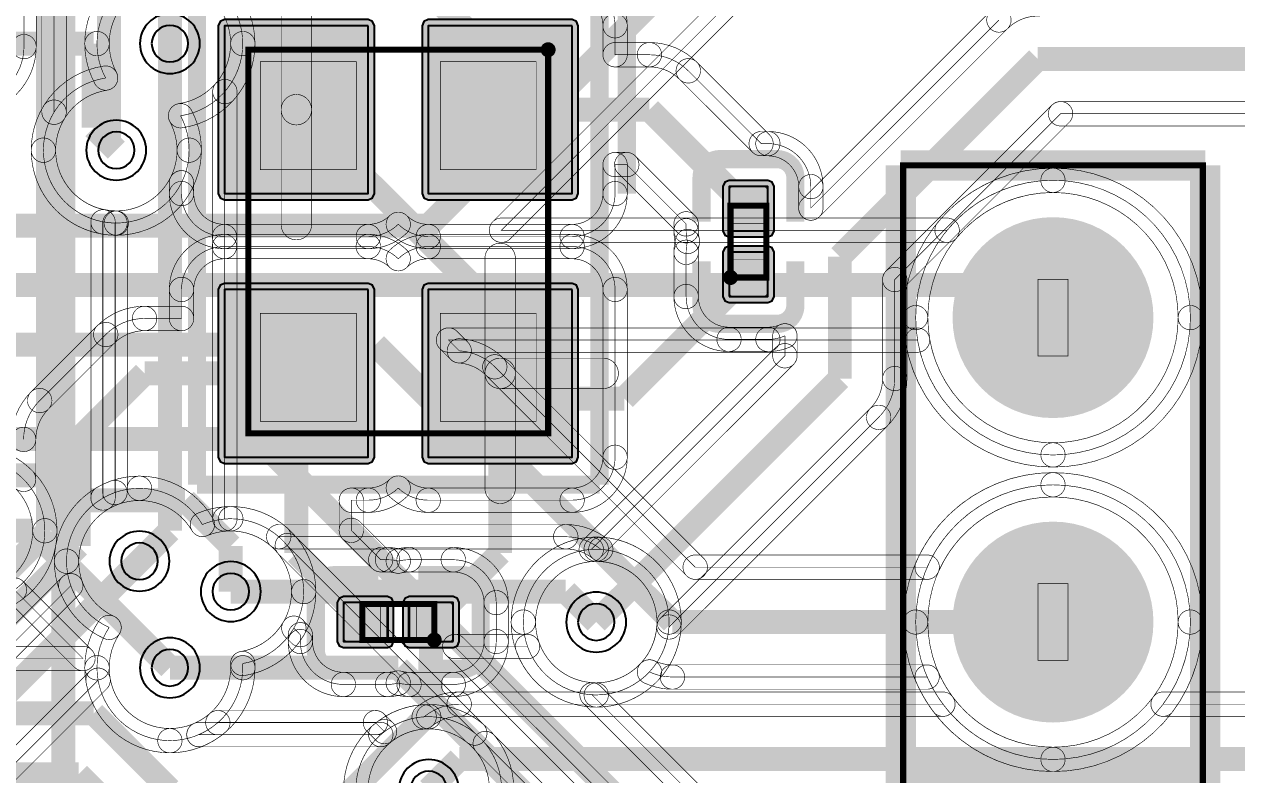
# Model space of a CAD drawing. Header units: millimetres. Extents: x -2.5 to 44.5, y -38.5 to 2.5.
# Drawn here: x 25.58 to 35.7, y -23.37 to -17.11 of the extents above; entities that cross this region are included whole.
import ezdxf

# ---------------------------------------------------------------- set-up
doc = ezdxf.new("R2010")
doc.units = ezdxf.units.MM
for name, color, linetype, true_color in [('Bottom Layer', 7, 'Continuous', 0x0000ff), ('Bottom Paste Mask Layer', 7, 'Continuous', 0x800000), ('Bottom Silkscreen Layer', 7, 'Continuous', 0x808000), ('Bottom Solder Mask Layer', 7, 'Continuous', 0xff00ff), ('Component Marking Layer', 7, 'Continuous', 0x66ffcc), ('Component Shape Layer', 7, 'Continuous', 0x00cccc), ('Document Layer', 7, 'Continuous', 0xffffff), ('Hole Layer', 7, 'Continuous', 0x816200), ('Inner1', 7, 'Continuous', 0xbc8e00), ('Inner2', 7, 'Continuous', 0x70dbfa), ('Multi-Layer', 7, 'Continuous', 0xc0c0c0), ('Pin Soldering Layer', 7, 'Continuous', 0xcc9999), ('Top Layer', 7, 'Continuous', 0xff0000), ('Top Paste Mask Layer', 7, 'Continuous', 0x808080), ('Top Silkscreen Layer', 7, 'Continuous', 0xffff00), ('Top Solder Mask Layer', 7, 'Continuous', 0x800080)]:
    doc.layers.add(name, color=color, linetype=linetype, true_color=true_color)

msp = doc.modelspace()

# ---------------------------------------------------------------- hatches: boundary and pattern name
at = {"layer": 'Bottom Layer'}
for points in [[(28.452, -17.123), (27.252, -17.123), (27.252, -18.523), (28.452, -18.523)], [(30.152, -17.123), (28.952, -17.123), (28.952, -18.523), (30.152, -18.523)], [(31.461, -18.833), (31.785, -18.833), (31.785, -18.465), (31.461, -18.465)], [(33.376, -19.558, 1), (34.95, -19.558, 1)], [(31.461, -19.382), (31.785, -19.382), (31.785, -19.013), (31.461, -19.013)], [(28.452, -19.323), (27.252, -19.323), (27.252, -20.723), (28.452, -20.723)], [(30.152, -19.323), (28.952, -19.323), (28.952, -20.723), (30.152, -20.723)], [(33.376, -22.098, 1), (34.95, -22.098, 1)], [(28.612, -22.26), (28.612, -21.936), (28.244, -21.936), (28.244, -22.26)], [(29.161, -22.26), (29.161, -21.936), (28.792, -21.936), (28.792, -22.26)]]:
    msp.add_hatch(color=256, dxfattribs=at).paths.add_polyline_path(points)
at = {"layer": 'Bottom Paste Mask Layer'}
for points in [[(28.452, -17.123), (27.252, -17.123), (27.252, -18.523), (28.452, -18.523)], [(30.152, -17.123), (28.952, -17.123), (28.952, -18.523), (30.152, -18.523)], [(31.485, -18.842), (31.761, -18.842), (31.785, -18.818), (31.785, -18.489), (31.761, -18.465), (31.485, -18.465), (31.461, -18.489), (31.461, -18.818)], [(31.485, -19.004), (31.761, -19.004), (31.785, -19.028), (31.785, -19.357), (31.761, -19.381), (31.485, -19.381), (31.461, -19.357), (31.461, -19.028)], [(28.452, -19.323), (27.252, -19.323), (27.252, -20.723), (28.452, -20.723)], [(30.152, -19.323), (28.952, -19.323), (28.952, -20.723), (30.152, -20.723)], [(28.621, -22.236), (28.621, -21.96), (28.597, -21.936), (28.268, -21.936), (28.244, -21.96), (28.244, -22.236), (28.268, -22.26), (28.597, -22.26)], [(28.783, -22.236), (28.783, -21.96), (28.807, -21.936), (29.136, -21.936), (29.161, -21.96), (29.161, -22.236), (29.136, -22.26), (28.807, -22.26)]]:
    msp.add_hatch(color=256, dxfattribs=at).paths.add_polyline_path(points)
at = {"layer": 'Bottom Solder Mask Layer'}
for points in [[(28.452, -17.072), (27.252, -17.072), (27.216, -17.087), (27.201, -17.123), (27.201, -18.523), (27.216, -18.559), (27.252, -18.574), (28.452, -18.574), (28.488, -18.559), (28.503, -18.523), (28.503, -17.123), (28.488, -17.087)], [(30.152, -17.072), (28.952, -17.072), (28.916, -17.087), (28.901, -17.123), (28.901, -18.523), (28.916, -18.559), (28.952, -18.574), (30.152, -18.574), (30.188, -18.559), (30.203, -18.523), (30.203, -17.123), (30.188, -17.087)], [(31.461, -18.884), (31.785, -18.884), (31.821, -18.869), (31.836, -18.833), (31.836, -18.465), (31.821, -18.429), (31.785, -18.414), (31.461, -18.414), (31.425, -18.429), (31.41, -18.465), (31.41, -18.833), (31.425, -18.869)], [(31.461, -19.432), (31.785, -19.432), (31.821, -19.417), (31.836, -19.382), (31.836, -19.013), (31.821, -18.977), (31.785, -18.962), (31.461, -18.962), (31.425, -18.977), (31.41, -19.013), (31.41, -19.382), (31.425, -19.417)], [(28.452, -19.272), (27.252, -19.272), (27.216, -19.287), (27.201, -19.323), (27.201, -20.723), (27.216, -20.759), (27.252, -20.774), (28.452, -20.774), (28.488, -20.759), (28.503, -20.723), (28.503, -19.323), (28.488, -19.287)], [(30.152, -19.272), (28.952, -19.272), (28.916, -19.287), (28.901, -19.323), (28.901, -20.723), (28.916, -20.759), (28.952, -20.774), (30.152, -20.774), (30.188, -20.759), (30.203, -20.723), (30.203, -19.323), (30.188, -19.287)], [(28.663, -22.26), (28.663, -21.936), (28.648, -21.9), (28.612, -21.885), (28.244, -21.885), (28.208, -21.9), (28.193, -21.936), (28.193, -22.26), (28.208, -22.296), (28.244, -22.311), (28.612, -22.311), (28.648, -22.296)], [(29.211, -22.26), (29.211, -21.936), (29.197, -21.9), (29.161, -21.885), (28.792, -21.885), (28.756, -21.9), (28.741, -21.936), (28.741, -22.26), (28.756, -22.296), (28.792, -22.311), (29.161, -22.311), (29.197, -22.296)]]:
    msp.add_hatch(color=256, dxfattribs=at).paths.add_polyline_path(points)
at = {"layer": 'Component Marking Layer'}
for points in [[(29.892, -17.323, 1), (30.012, -17.323, 1)], [(31.413, -19.223, 1), (31.533, -19.223, 1)], [(28.942, -22.248, 1), (29.062, -22.248, 1)]]:
    msp.add_hatch(color=256, dxfattribs=at).paths.add_polyline_path(points)
at = {"layer": 'Hole Layer'}
for points in [[(33.653, -19.558, 1), (34.673, -19.558, 1)], [(33.653, -22.098, 1), (34.673, -22.098, 1)]]:
    msp.add_hatch(color=256, dxfattribs=at).paths.add_polyline_path(points)
at = {"layer": 'Multi-Layer'}
for points in [[(33.376, -19.558, 1), (34.95, -19.558, 1)], [(33.376, -19.558, 1), (34.95, -19.558, 1)], [(33.376, -19.558, 1), (34.95, -19.558, 1)], [(33.376, -22.098, 1), (34.95, -22.098, 1)], [(33.376, -22.098, 1), (34.95, -22.098, 1)], [(33.376, -22.098, 1), (34.95, -22.098, 1)]]:
    msp.add_hatch(color=256, dxfattribs=at).paths.add_polyline_path(points)
at = {"layer": 'Pin Soldering Layer'}
for points in [[(27.552, -17.423), (27.552, -18.323), (28.352, -18.323), (28.352, -17.423)], [(29.052, -17.423), (29.052, -18.323), (29.852, -18.323), (29.852, -17.423)], [(31.473, -18.623), (31.773, -18.623), (31.773, -18.773), (31.473, -18.773)], [(31.473, -19.223), (31.773, -19.223), (31.773, -19.073), (31.473, -19.073)], [(34.038, -19.878), (34.038, -19.238), (34.288, -19.238), (34.288, -19.878)], [(27.552, -19.523), (27.552, -20.423), (28.352, -20.423), (28.352, -19.523)], [(29.052, -19.523), (29.052, -20.423), (29.852, -20.423), (29.852, -19.523)], [(34.038, -22.418), (34.038, -21.778), (34.288, -21.778), (34.288, -22.418)], [(28.402, -22.248), (28.402, -21.948), (28.552, -21.948), (28.552, -22.248)], [(29.002, -22.248), (29.002, -21.948), (28.852, -21.948), (28.852, -22.248)]]:
    msp.add_hatch(color=256, dxfattribs=at).paths.add_polyline_path(points)
at = {"layer": 'Top Layer'}
for points in [[(33.376, -19.558, 1), (34.95, -19.558, 1)], [(33.376, -22.098, 1), (34.95, -22.098, 1)]]:
    msp.add_hatch(color=256, dxfattribs=at).paths.add_polyline_path(points)
at = {"layer": 'Top Paste Mask Layer'}
for points in [[(33.376, -19.558, 1), (34.95, -19.558, 1)], [(33.376, -22.098, 1), (34.95, -22.098, 1)]]:
    msp.add_hatch(color=256, dxfattribs=at).paths.add_polyline_path(points)
at = {"layer": 'Top Solder Mask Layer'}
for points in [[(33.325, -19.558, 1), (35.001, -19.558, 1)], [(33.325, -22.098, 1), (35.001, -22.098, 1)]]:
    msp.add_hatch(color=256, dxfattribs=at).paths.add_polyline_path(points)

# ---------------------------------------------------------------- linework, layer by layer
at = {"layer": 'Bottom Layer', "const_width": 0.00508}
for points in [[(25.446, -17.621, 0.198912), (25.58, -17.297), (25.58, -15.963), (25.58, -15.963, 0.198912), (25.446, -15.639)], [(33.712, -17.075), (32.143, -18.644), (32.143, -18.465, 0.414214), (31.785, -18.106), (31.729, -18.106), (31.121, -17.499), (31.121, -17.499, 0.198912), (30.797, -17.365), (30.51, -17.365), (30.51, -17.123, 0.414214), (30.152, -16.765)], [(26.339, -16.872, 0.181366), (26.189, -17.272, 0.123679), (26.261, -17.559, 0.371847), (25.742, -18.161, 0.414214), (26.35, -18.769, 0.283994), (26.894, -18.433), (26.894, -18.523, 0.414214), (27.252, -18.881), (28.452, -18.881), (28.452, -18.881, 0.195621), (28.702, -18.779, 0.195621), (28.952, -18.881), (30.152, -18.881, 0.414214), (30.51, -18.523), (30.51, -18.281), (30.608, -18.281), (31.103, -18.776), (31.103, -18.833, 0.063668), (31.114, -18.923, 0.063668), (31.103, -19.013), (31.103, -19.382, 0.414214), (31.461, -19.74), (31.785, -19.74, 0.102171), (31.927, -19.71), (31.927, -19.876), (30.312, -21.491, 0.39451), (29.745, -22.098, 0.414214), (30.353, -22.706, 0.39451), (30.96, -22.139), (32.709, -20.39), (32.709, -20.39, 0.198912), (32.843, -20.066), (32.843, -20.066), (32.843, -19.24), (34.226, -17.857), (36.176, -17.857, 0.181366)], [(25.089, -23.692), (26.198, -22.583, 0.364692), (26.797, -23.087, 0.414214), (27.405, -22.479, 0.014396), (27.404, -22.444, 0.223953), (27.831, -22.149), (27.885, -22.204), (27.885, -22.26, 0.414214), (28.244, -22.618), (28.612, -22.618, 0.063668), (28.702, -22.607, 0.063668), (28.792, -22.618), (29.161, -22.618, 0.414214), (29.519, -22.26), (29.519, -21.936, 0.414214), (29.161, -21.578), (28.792, -21.578, 0.063668), (28.702, -21.589, 0.063668), (28.612, -21.578), (28.556, -21.578), (28.31, -21.333), (28.31, -21.081), (28.452, -21.081), (28.452, -21.081, 0.195621), (28.702, -20.98, 0.195621), (28.952, -21.081), (30.152, -21.081, 0.414214), (30.51, -20.723), (30.51, -19.323, 0.414214), (30.152, -18.965), (28.952, -18.965, 0.195621), (28.702, -19.067, 0.195621), (28.452, -18.965), (27.252, -18.965), (27.252, -18.965, 0.414214), (26.894, -19.323), (26.894, -19.565), (26.586, -19.565), (26.586, -19.565, 0.198912), (26.262, -19.699), (25.711, -20.25), (25.711, -20.25, 0.198912), (25.577, -20.574)], [(37.084, -23.849, 0.414214), (37.692, -23.241, 0.414214), (37.084, -22.633, 0.181366), (36.684, -22.783), (35.081, -22.783, 0.161589), (35.309, -22.098, 0.414214), (34.163, -20.953, 0.414214), (33.018, -22.098, 0.161589), (33.245, -22.783), (29.21, -22.783), (29.21, -22.783, 0.174577), (28.918, -22.888, 0.395968), (28.348, -23.495, 0.16291)]]:
    msp.add_lwpolyline(points, format="xyb", dxfattribs=at)
at = {"layer": 'Bottom Layer', "const_width": 0.2}
for points in [[(27.992, -15.875), (29.552, -17.435)], [(26.797, -16.204), (26.797, -17.272)], [(29.552, -17.435), (29.552, -17.823)], [(34.036, -17.399), (32.385, -19.05)], [(36.576, -17.399), (34.036, -17.399)], [(27.852, -17.823), (29.552, -19.523)], [(29.552, -17.823), (30.797, -17.823)], [(30.797, -17.823), (31.623, -18.649)], [(32.385, -19.05), (32.385, -20.066)], [(31.623, -19.197), (30.587, -20.233)], [(29.552, -19.523), (29.552, -20.023)], [(26.586, -20.023), (26.035, -20.574)], [(27.852, -20.023), (26.586, -20.023)], [(27.852, -21.522), (27.852, -20.023)], [(29.552, -20.233), (29.552, -20.023)], [(32.385, -20.066), (30.353, -22.098)], [(30.587, -20.233), (29.552, -20.233)], [(29.552, -21.522), (29.552, -20.233)], [(26.035, -21.463), (26.035, -20.574)], [(26.035, -21.463), (24.511, -22.987)], [(28.428, -22.098), (27.852, -21.522)], [(28.976, -22.098), (29.552, -21.522)], [(26.543, -21.59), (24.765, -23.368)], [(28.976, -22.098), (28.976, -22.84)], [(28.976, -22.84), (27.94, -23.876)], [(29.21, -23.241), (28.956, -23.495)], [(37.084, -23.241), (29.21, -23.241)]]:
    msp.add_lwpolyline(points, dxfattribs=at)
at = {"layer": 'Bottom Layer', "const_width": 0.00508}
for points in [[(25.682, -17.297, -1), (25.479, -17.297), (25.479, -15.963, -1), (25.682, -15.963)], [(30.152, -16.663, -0.414214), (30.612, -17.123, -1), (30.409, -17.123, 0.414214), (30.152, -16.866, -1)], [(26.087, -17.272, -0.181366), (26.262, -16.805, -1), (26.415, -16.939, 0.181366), (26.291, -17.272, -1)], [(27.725, -16.864, -1), (27.979, -16.864), (27.979, -17.823, -1), (27.725, -17.823)], [(33.64, -17.003, -0.198912), (34.036, -16.839, -1), (34.036, -17.042, 0.198912), (33.784, -17.147, -1)], [(32.215, -18.716, -1), (32.071, -18.572), (33.64, -17.003, -1), (33.784, -17.147)], [(33.784, -17.147, -1), (33.64, -17.003), (33.64, -17.003, -1), (33.784, -17.147)], [(30.612, -17.365, -1), (30.409, -17.365), (30.409, -17.123, -1), (30.612, -17.123)], [(25.682, -17.297, -0.198912), (25.518, -17.693, -1), (25.374, -17.549, 0.198912), (25.479, -17.297, -1)], [(26.172, -17.607, -0.123679), (26.087, -17.272, -1), (26.291, -17.272, 0.123679), (26.351, -17.511, -1)], [(30.51, -17.466, -1), (30.51, -17.263), (30.797, -17.263, -1), (30.797, -17.466)], [(30.797, -17.263, -0.198912), (31.193, -17.427, -1), (31.049, -17.571, 0.198912), (30.797, -17.466, -1)], [(31.049, -17.571, -1), (31.193, -17.427), (31.8, -18.035, -1), (31.657, -18.178)], [(31.049, -17.571, -1), (31.193, -17.427), (31.193, -17.427, -1), (31.049, -17.571)], [(25.64, -18.161, -0.371847), (26.246, -17.459, -1), (26.276, -17.66, 0.371847), (25.844, -18.161, -1)], [(27.979, -18.782, -1), (27.725, -18.782), (27.725, -17.823, -1), (27.979, -17.823)], [(32.915, -19.312, -1), (32.771, -19.168), (34.154, -17.785, -1), (34.298, -17.929)], [(34.226, -17.959, -1), (34.226, -17.756), (36.176, -17.756, -1), (36.176, -17.959)], [(26.35, -18.871, -0.414214), (25.64, -18.161, -1), (25.844, -18.161, 0.414214), (26.35, -18.668, -1)], [(31.729, -18.208, -1), (31.729, -18.005), (31.785, -18.005, -1), (31.785, -18.208)], [(31.785, -18.005, -0.414214), (32.245, -18.465, -1), (32.042, -18.465, 0.414214), (31.785, -18.208, -1)], [(30.612, -18.523, -1), (30.409, -18.523), (30.409, -18.281, -1), (30.612, -18.281)], [(30.51, -18.383, -1), (30.51, -18.18), (30.608, -18.18, -1), (30.608, -18.383)], [(30.536, -18.353, -1), (30.679, -18.209), (31.175, -18.705, -1), (31.031, -18.848)], [(26.985, -18.479, -0.283994), (26.35, -18.871, -1), (26.35, -18.668, 0.283994), (26.803, -18.388, -1)], [(26.792, -18.433, -1), (26.996, -18.433), (26.996, -18.523, -1), (26.792, -18.523)], [(32.245, -18.644, -1), (32.042, -18.644), (32.042, -18.465, -1), (32.245, -18.465)], [(32.916, -19.558, -0.414214), (34.163, -18.311, -1), (34.163, -18.514, 0.414214), (33.119, -19.558, -1)], [(34.163, -18.311, -0.414214), (35.41, -19.558, -1), (35.207, -19.558, 0.414214), (34.163, -18.514, -1)], [(27.252, -18.983, -0.414214), (26.792, -18.523, -1), (26.996, -18.523, 0.414214), (27.252, -18.78, -1)], [(30.612, -18.523, -0.414214), (30.152, -18.983, -1), (30.152, -18.78, 0.414214), (30.409, -18.523, -1)], [(34.163, -20.704, 0.414214), (35.309, -19.558, 0.414214), (34.163, -18.412, 0.414214), (33.018, -19.558, 0.414214)], [(28.773, -18.852, -0.195621), (28.452, -18.983, -1), (28.452, -18.78, 0.195621), (28.631, -18.707, -1)], [(28.952, -18.983, -0.195621), (28.631, -18.852, -1), (28.773, -18.707, 0.195621), (28.952, -18.78, -1)], [(31.001, -18.776, -1), (31.205, -18.776), (31.205, -18.833, -1), (31.001, -18.833)], [(27.252, -18.983, -1), (27.252, -18.78), (28.452, -18.78, -1), (28.452, -18.983)], [(28.452, -18.983, -1), (28.452, -18.78), (28.452, -18.78, -1), (28.452, -18.983)], [(28.952, -18.983, -1), (28.952, -18.78), (30.152, -18.78, -1), (30.152, -18.983)], [(31.016, -18.949, -0.063668), (31.001, -18.833, -1), (31.205, -18.833, 0.063668), (31.213, -18.897, -1)], [(26.792, -19.323, -0.414214), (27.252, -18.863, -1), (27.252, -19.067, 0.414214), (26.996, -19.323, -1)], [(27.252, -19.067, -1), (27.252, -18.863), (28.452, -18.863, -1), (28.452, -19.067)], [(27.252, -19.067, -1), (27.252, -18.863), (27.252, -18.863, -1), (27.252, -19.067)], [(28.452, -18.863, -0.195621), (28.773, -18.994, -1), (28.631, -19.139, 0.195621), (28.452, -19.067, -1)], [(28.631, -18.994, -0.195621), (28.952, -18.863, -1), (28.952, -19.067, 0.195621), (28.773, -19.139, -1)], [(28.952, -19.067, -1), (28.952, -18.863), (30.152, -18.863, -1), (30.152, -19.067)], [(30.152, -18.863, -0.414214), (30.612, -19.323, -1), (30.409, -19.323, 0.414214), (30.152, -19.067, -1)], [(31.001, -19.013, -0.063668), (31.016, -18.897, -1), (31.213, -18.949, 0.063668), (31.205, -19.013, -1)], [(31.001, -19.013, -1), (31.205, -19.013), (31.205, -19.382, -1), (31.001, -19.382)], [(29.679, -20.023, -1), (29.425, -20.023), (29.425, -19.064, -1), (29.679, -19.064)], [(32.945, -20.066, -1), (32.742, -20.066), (32.742, -19.24, -1), (32.945, -19.24)], [(26.792, -19.323, -1), (26.996, -19.323), (26.996, -19.565, -1), (26.792, -19.565)], [(30.612, -20.723, -1), (30.409, -20.723), (30.409, -19.323, -1), (30.612, -19.323)], [(31.461, -19.841, -0.414214), (31.001, -19.382, -1), (31.205, -19.382, 0.414214), (31.461, -19.638, -1)], [(26.19, -19.627, -0.198912), (26.586, -19.463, -1), (26.586, -19.667, 0.198912), (26.334, -19.771, -1)], [(26.586, -19.667, -1), (26.586, -19.463), (26.894, -19.463, -1), (26.894, -19.667)], [(26.586, -19.667, -1), (26.586, -19.463), (26.586, -19.463, -1), (26.586, -19.667)], [(34.163, -20.805, -0.414214), (32.916, -19.558, -1), (33.119, -19.558, 0.414214), (34.163, -20.602, -1)], [(35.41, -19.558, -0.414214), (34.163, -20.805, -1), (34.163, -20.602, 0.414214), (35.207, -19.558, -1)], [(25.783, -20.322, -1), (25.639, -20.178), (26.19, -19.627, -1), (26.334, -19.771)], [(31.967, -19.804, -0.102171), (31.785, -19.841, -1), (31.785, -19.638, 0.102171), (31.887, -19.617, -1)], [(31.825, -19.71, -1), (32.029, -19.71), (32.029, -19.876, -1), (31.825, -19.876)], [(31.461, -19.841, -1), (31.461, -19.638), (31.785, -19.638, -1), (31.785, -19.841)], [(30.384, -21.563, -1), (30.24, -21.419), (31.855, -19.804, -1), (31.999, -19.948)], [(29.679, -20.982, -1), (29.425, -20.982), (29.425, -20.023, -1), (29.679, -20.023)], [(29.552, -20.15, -1), (29.552, -19.896), (30.411, -19.896, -1), (30.411, -20.15)], [(32.945, -20.066, -0.198912), (32.781, -20.462, -1), (32.637, -20.318, 0.198912), (32.742, -20.066, -1)], [(32.945, -20.066, -1), (32.742, -20.066), (32.742, -20.066, -1), (32.945, -20.066)], [(25.475, -20.574, -0.198912), (25.639, -20.178, -1), (25.783, -20.322, 0.198912), (25.679, -20.574, -1)], [(25.783, -20.322, -1), (25.639, -20.178), (25.639, -20.178, -1), (25.783, -20.322)], [(31.032, -22.211, -1), (30.888, -22.067), (32.637, -20.318, -1), (32.781, -20.462)], [(32.781, -20.462, -1), (32.637, -20.318), (32.637, -20.318, -1), (32.781, -20.462)], [(25.475, -20.574, -1), (25.679, -20.574), (25.679, -20.907, -1), (25.475, -20.907)], [(25.146, -20.626, -0.19942), (25.649, -20.835, -1), (25.505, -20.979, 0.19942), (25.146, -20.83, -1)], [(30.612, -20.723, -0.414214), (30.152, -21.183, -1), (30.152, -20.98, 0.414214), (30.409, -20.723, -1)], [(28.773, -21.052, -0.195621), (28.452, -21.183, -1), (28.452, -20.98, 0.195621), (28.631, -20.907, -1)], [(28.952, -21.183, -0.195621), (28.631, -21.052, -1), (28.773, -20.907, 0.195621), (28.952, -20.98, -1)], [(32.916, -22.098, -0.414214), (34.163, -20.851, -1), (34.163, -21.054, 0.414214), (33.119, -22.098, -1)], [(34.163, -20.851, -0.414214), (35.41, -22.098, -1), (35.207, -22.098, 0.414214), (34.163, -21.054, -1)], [(28.412, -21.333, -1), (28.209, -21.333), (28.209, -21.081, -1), (28.412, -21.081)], [(28.31, -21.183, -1), (28.31, -20.98), (28.452, -20.98, -1), (28.452, -21.183)], [(28.452, -21.183, -1), (28.452, -20.98), (28.452, -20.98, -1), (28.452, -21.183)], [(28.952, -21.183, -1), (28.952, -20.98), (30.152, -20.98, -1), (30.152, -21.183)], [(28.238, -21.404, -1), (28.382, -21.261), (28.627, -21.506, -1), (28.484, -21.65)], [(29.643, -22.098, -0.39451), (30.305, -21.39, -1), (30.319, -21.593, 0.39451), (29.847, -22.098, -1)], [(28.556, -21.68, -1), (28.556, -21.476), (28.612, -21.476, -1), (28.612, -21.68)], [(28.612, -21.476, -0.063668), (28.728, -21.491, -1), (28.676, -21.688, 0.063668), (28.612, -21.68, -1)], [(28.676, -21.491, -0.063668), (28.792, -21.476, -1), (28.792, -21.68, 0.063668), (28.728, -21.688, -1)], [(28.792, -21.68, -1), (28.792, -21.476), (29.161, -21.476, -1), (29.161, -21.68)], [(29.161, -21.476, -0.414214), (29.62, -21.936, -1), (29.417, -21.936, 0.414214), (29.161, -21.68, -1)], [(29.62, -22.26, -1), (29.417, -22.26), (29.417, -21.936, -1), (29.62, -21.936)], [(27.919, -22.2, -0.223953), (27.421, -22.544, -1), (27.388, -22.344, 0.223953), (27.743, -22.098, -1)], [(27.759, -22.221, -1), (27.903, -22.077), (27.957, -22.132, -1), (27.814, -22.275)], [(30.353, -22.808, -0.414214), (29.643, -22.098, -1), (29.847, -22.098, 0.414214), (30.353, -22.605, -1)], [(31.061, -22.146, -0.39451), (30.353, -22.808, -1), (30.353, -22.605, 0.39451), (30.858, -22.132, -1)], [(33.163, -22.844, -0.161589), (32.916, -22.098, -1), (33.119, -22.098, 0.161589), (33.326, -22.722, -1)], [(35.41, -22.098, -0.161589), (35.163, -22.844, -1), (35, -22.722, 0.161589), (35.207, -22.098, -1)], [(27.784, -22.204, -1), (27.987, -22.204), (27.987, -22.26, -1), (27.784, -22.26)], [(28.244, -22.72, -0.414214), (27.784, -22.26, -1), (27.987, -22.26, 0.414214), (28.244, -22.517, -1)], [(29.62, -22.26, -0.414214), (29.161, -22.72, -1), (29.161, -22.517, 0.414214), (29.417, -22.26, -1)], [(27.506, -22.438, -0.014396), (27.507, -22.479, -1), (27.304, -22.479, 0.014396), (27.303, -22.45, -1)], [(27.507, -22.479, -0.414214), (26.797, -23.189, -1), (26.797, -22.986, 0.414214), (27.304, -22.479, -1)], [(25.161, -23.764, -1), (25.017, -23.62), (26.126, -22.511, -1), (26.27, -22.655)], [(26.797, -23.189, -0.364692), (26.098, -22.601, -1), (26.298, -22.566, 0.364692), (26.797, -22.986, -1)], [(28.244, -22.72, -1), (28.244, -22.517), (28.612, -22.517, -1), (28.612, -22.72)], [(28.728, -22.705, -0.063668), (28.612, -22.72, -1), (28.612, -22.517, 0.063668), (28.676, -22.508, -1)], [(28.792, -22.72, -0.063668), (28.676, -22.705, -1), (28.728, -22.508, 0.063668), (28.792, -22.517, -1)], [(28.792, -22.72, -1), (28.792, -22.517), (29.161, -22.517, -1), (29.161, -22.72)], [(28.853, -22.81, -0.174577), (29.21, -22.681, -1), (29.21, -22.885, 0.174577), (28.983, -22.966, -1)], [(29.21, -22.885, -1), (29.21, -22.681), (33.245, -22.681, -1), (33.245, -22.885)], [(29.21, -22.885, -1), (29.21, -22.681), (29.21, -22.681, -1), (29.21, -22.885)], [(35.081, -22.885, -1), (35.081, -22.681), (36.684, -22.681, -1), (36.684, -22.885)], [(28.246, -23.495, -0.395968), (28.912, -22.787, -1), (28.924, -22.99, 0.395968), (28.45, -23.495, -1)]]:
    msp.add_lwpolyline(points, format="xyb", close=True, dxfattribs=at)
at = {"layer": 'Bottom Layer'}
for points in [[(28.452, -17.123), (27.252, -17.123), (27.252, -18.523), (28.452, -18.523)], [(30.152, -17.123), (28.952, -17.123), (28.952, -18.523), (30.152, -18.523)], [(31.461, -18.833), (31.785, -18.833), (31.785, -18.465), (31.461, -18.465)], [(31.461, -19.382), (31.785, -19.382), (31.785, -19.013), (31.461, -19.013)], [(28.452, -19.323), (27.252, -19.323), (27.252, -20.723), (28.452, -20.723)], [(30.152, -19.323), (28.952, -19.323), (28.952, -20.723), (30.152, -20.723)], [(28.612, -22.26), (28.612, -21.936), (28.244, -21.936), (28.244, -22.26)], [(29.161, -22.26), (29.161, -21.936), (28.792, -21.936), (28.792, -22.26)]]:
    msp.add_lwpolyline(points, close=True, dxfattribs=at)
at = {"layer": 'Bottom Paste Mask Layer'}
for points in [[(28.452, -17.123), (27.252, -17.123), (27.252, -18.523), (28.452, -18.523)], [(30.152, -17.123), (28.952, -17.123), (28.952, -18.523), (30.152, -18.523)], [(28.452, -19.323), (27.252, -19.323), (27.252, -20.723), (28.452, -20.723)], [(30.152, -19.323), (28.952, -19.323), (28.952, -20.723), (30.152, -20.723)]]:
    msp.add_lwpolyline(points, close=True, dxfattribs=at)
at = {"layer": 'Bottom Paste Mask Layer', "const_width": 0.00508}
for points in [[(31.485, -18.842), (31.761, -18.842), (31.785, -18.818), (31.785, -18.489), (31.761, -18.465), (31.485, -18.465), (31.461, -18.489), (31.461, -18.818)], [(31.485, -18.842), (31.761, -18.842), (31.785, -18.818), (31.785, -18.489), (31.761, -18.465), (31.485, -18.465), (31.461, -18.489), (31.461, -18.818)], [(31.485, -19.004), (31.761, -19.004), (31.785, -19.028), (31.785, -19.357), (31.761, -19.381), (31.485, -19.381), (31.461, -19.357), (31.461, -19.028)], [(31.485, -19.004), (31.761, -19.004), (31.785, -19.028), (31.785, -19.357), (31.761, -19.381), (31.485, -19.381), (31.461, -19.357), (31.461, -19.028)], [(28.621, -22.236), (28.621, -21.96), (28.597, -21.936), (28.268, -21.936), (28.244, -21.96), (28.244, -22.236), (28.268, -22.26), (28.597, -22.26)], [(28.621, -22.236), (28.621, -21.96), (28.597, -21.936), (28.268, -21.936), (28.244, -21.96), (28.244, -22.236), (28.268, -22.26), (28.597, -22.26)], [(28.783, -22.236), (28.783, -21.96), (28.807, -21.936), (29.136, -21.936), (29.161, -21.96), (29.161, -22.236), (29.136, -22.26), (28.807, -22.26)], [(28.783, -22.236), (28.783, -21.96), (28.807, -21.936), (29.136, -21.936), (29.161, -21.96), (29.161, -22.236), (29.136, -22.26), (28.807, -22.26)]]:
    msp.add_lwpolyline(points, close=True, dxfattribs=at)
at = {"layer": 'Bottom Silkscreen Layer', "const_width": 0.152}
for points in [[(30.609, -16.666), (30.609, -18.523)], [(30.609, -16.666), (30.609, -18.523)], [(27.023, -16.894), (27.023, -20.952)], [(27.023, -16.894), (27.023, -20.952)], [(30.381, -20.952), (30.381, -16.894)], [(30.381, -20.952), (30.381, -16.894)], [(31.385, -18.236), (31.861, -18.236)], [(31.385, -18.236), (31.861, -18.236)], [(31.232, -18.757), (31.232, -18.388)], [(31.232, -18.757), (31.232, -18.388)], [(32.014, -18.388), (32.014, -18.757)], [(32.014, -18.388), (32.014, -18.757)], [(31.232, -19.089), (31.232, -19.458)], [(31.232, -19.089), (31.232, -19.458)], [(32.014, -19.458), (32.014, -19.089)], [(32.014, -19.458), (32.014, -19.089)], [(31.385, -19.61), (31.861, -19.61)], [(31.385, -19.61), (31.861, -19.61)], [(27.023, -20.952), (30.381, -20.952)], [(27.023, -20.952), (30.381, -20.952)], [(28.167, -21.707), (28.536, -21.707)], [(28.167, -21.707), (28.536, -21.707)], [(29.237, -21.707), (28.868, -21.707)], [(29.237, -21.707), (28.868, -21.707)], [(28.015, -22.336), (28.015, -21.86)], [(28.015, -22.336), (28.015, -21.86)], [(29.389, -22.336), (29.389, -21.86)], [(29.389, -22.336), (29.389, -21.86)], [(28.536, -22.489), (28.167, -22.489)], [(28.536, -22.489), (28.167, -22.489)], [(28.868, -22.489), (29.237, -22.489)], [(28.868, -22.489), (29.237, -22.489)]]:
    msp.add_lwpolyline(points, dxfattribs=at)
for points in [[(31.232, -18.388, -0.414214), (31.385, -18.236)], [(31.232, -18.388, -0.414214), (31.385, -18.236)], [(31.861, -18.236, -0.414214), (32.014, -18.388)], [(31.861, -18.236, -0.414214), (32.014, -18.388)], [(31.232, -19.458, 0.414214), (31.385, -19.61)], [(31.232, -19.458, 0.414214), (31.385, -19.61)], [(31.861, -19.61, 0.414214), (32.014, -19.458)], [(31.861, -19.61, 0.414214), (32.014, -19.458)], [(28.015, -21.86, -0.414214), (28.167, -21.707)], [(28.015, -21.86, -0.414214), (28.167, -21.707)], [(29.389, -21.86, 0.414214), (29.237, -21.707)], [(29.389, -21.86, 0.414214), (29.237, -21.707)], [(28.167, -22.489, -0.414214), (28.015, -22.336)], [(28.167, -22.489, -0.414214), (28.015, -22.336)], [(29.237, -22.489, 0.414214), (29.389, -22.336)], [(29.237, -22.489, 0.414214), (29.389, -22.336)]]:
    msp.add_lwpolyline(points, format="xyb", dxfattribs=at)
at = {"layer": 'Bottom Solder Mask Layer'}
for points in [[(28.452, -17.072), (27.252, -17.072), (27.216, -17.087), (27.201, -17.123), (27.201, -18.523), (27.216, -18.559), (27.252, -18.574), (28.452, -18.574), (28.488, -18.559), (28.503, -18.523), (28.503, -17.123), (28.488, -17.087)], [(30.152, -17.072), (28.952, -17.072), (28.916, -17.087), (28.901, -17.123), (28.901, -18.523), (28.916, -18.559), (28.952, -18.574), (30.152, -18.574), (30.188, -18.559), (30.203, -18.523), (30.203, -17.123), (30.188, -17.087)], [(31.461, -18.884), (31.785, -18.884), (31.821, -18.869), (31.836, -18.833), (31.836, -18.465), (31.821, -18.429), (31.785, -18.414), (31.461, -18.414), (31.425, -18.429), (31.41, -18.465), (31.41, -18.833), (31.425, -18.869)], [(31.461, -19.432), (31.785, -19.432), (31.821, -19.417), (31.836, -19.382), (31.836, -19.013), (31.821, -18.977), (31.785, -18.962), (31.461, -18.962), (31.425, -18.977), (31.41, -19.013), (31.41, -19.382), (31.425, -19.417)], [(28.452, -19.272), (27.252, -19.272), (27.216, -19.287), (27.201, -19.323), (27.201, -20.723), (27.216, -20.759), (27.252, -20.774), (28.452, -20.774), (28.488, -20.759), (28.503, -20.723), (28.503, -19.323), (28.488, -19.287)], [(30.152, -19.272), (28.952, -19.272), (28.916, -19.287), (28.901, -19.323), (28.901, -20.723), (28.916, -20.759), (28.952, -20.774), (30.152, -20.774), (30.188, -20.759), (30.203, -20.723), (30.203, -19.323), (30.188, -19.287)], [(28.663, -22.26), (28.663, -21.936), (28.648, -21.9), (28.612, -21.885), (28.244, -21.885), (28.208, -21.9), (28.193, -21.936), (28.193, -22.26), (28.208, -22.296), (28.244, -22.311), (28.612, -22.311), (28.648, -22.296)], [(29.211, -22.26), (29.211, -21.936), (29.197, -21.9), (29.161, -21.885), (28.792, -21.885), (28.756, -21.9), (28.741, -21.936), (28.741, -22.26), (28.756, -22.296), (28.792, -22.311), (29.161, -22.311), (29.197, -22.296)]]:
    msp.add_lwpolyline(points, close=True, dxfattribs=at)
at = {"layer": 'Component Marking Layer', "const_width": 0.00508}
for points in [[(29.892, -17.323, 1), (30.012, -17.323, 1)], [(31.413, -19.223, 1), (31.533, -19.223, 1)], [(28.942, -22.248, 1), (29.062, -22.248, 1)]]:
    msp.add_lwpolyline(points, format="xyb", close=True, dxfattribs=at)
at = {"layer": 'Component Shape Layer', "const_width": 0.0508}
for points in [[(29.952, -17.323), (27.452, -17.323), (27.452, -20.523), (29.952, -20.523)], [(29.952, -17.323), (27.452, -17.323), (27.452, -20.523), (29.952, -20.523)], [(35.413, -25.908), (32.913, -25.908), (32.913, -18.288), (35.413, -18.288)], [(35.413, -25.908), (32.913, -25.908), (32.913, -18.288), (35.413, -18.288)], [(31.473, -19.223), (31.773, -19.223), (31.773, -18.623), (31.473, -18.623)], [(31.473, -19.223), (31.773, -19.223), (31.773, -18.623), (31.473, -18.623)], [(29.002, -22.248), (29.002, -21.948), (28.402, -21.948), (28.402, -22.248)], [(29.002, -22.248), (29.002, -21.948), (28.402, -21.948), (28.402, -22.248)]]:
    msp.add_lwpolyline(points, close=True, dxfattribs=at)
at = {"layer": 'Document Layer', "const_width": 0.36}
msp.add_lwpolyline([(29.411, -17.78, 1), (29.771, -17.78, 1)], format="xyb", close=True, dxfattribs=at)
msp.add_lwpolyline([(29.411, -17.78, 1), (29.771, -17.78, 1)], format="xyb", close=True, dxfattribs=at)
at = {"layer": 'Hole Layer'}
for points in [[(26.645, -17.272, 1), (26.95, -17.272, 1)], [(26.198, -18.161, 1), (26.503, -18.161, 1)], [(26.391, -21.59, 1), (26.696, -21.59, 1)], [(27.153, -21.844, 1), (27.458, -21.844, 1)], [(30.201, -22.098, 1), (30.506, -22.098, 1)], [(26.645, -22.479, 1), (26.95, -22.479, 1)], [(28.804, -23.495, 1), (29.109, -23.495, 1)]]:
    msp.add_lwpolyline(points, format="xyb", close=True, dxfattribs=at)
at = {"layer": 'Inner1', "const_width": 0.2}
for points in [[(25.908, -12.319), (25.908, -25.019)], [(26.289, -15.875), (26.289, -18.1)], [(26.797, -21.336), (26.797, -17.272)], [(26.289, -18.1), (26.35, -18.161)], [(26.543, -21.59), (26.797, -21.336)]]:
    msp.add_lwpolyline(points, dxfattribs=at)
at = {"layer": 'Inner1', "const_width": 0.00508}
for points in [[(25.729, -15.875, -1), (25.933, -15.875), (25.933, -17.844, -1), (25.729, -17.844)], [(26.797, -16.562, -0.414214), (27.507, -17.272, -1), (27.304, -17.272, 0.414214), (26.797, -16.765, -1)], [(27.507, -17.272, -0.181366), (27.332, -17.739, -1), (27.179, -17.605, 0.181366), (27.304, -17.272, -1)], [(27.357, -21.238, -1), (27.154, -21.238), (27.154, -17.672, -1), (27.357, -17.672)], [(25.64, -18.161, -0.137823), (25.744, -17.791, -1), (25.918, -17.897, 0.137823), (25.844, -18.161, -1)], [(26.337, -18.871, -0.408856), (25.64, -18.161, -1), (25.844, -18.161, 0.408856), (26.341, -18.667, -1)], [(32.916, -19.558, -0.414214), (34.163, -18.311, -1), (34.163, -18.514, 0.414214), (33.119, -19.558, -1)], [(34.163, -18.311, -0.414214), (35.41, -19.558, -1), (35.207, -19.558, 0.414214), (34.163, -18.514, -1)], [(34.163, -20.704, 0.414214), (35.309, -19.558, 0.414214), (34.163, -18.412, 0.414214), (33.018, -19.558, 0.414214)], [(26.441, -21.017, -1), (26.237, -21.017), (26.237, -18.769, -1), (26.441, -18.769)], [(34.163, -20.805, -0.414214), (32.916, -19.558, -1), (33.119, -19.558, 0.414214), (34.163, -20.602, -1)], [(35.41, -19.558, -0.414214), (34.163, -20.805, -1), (34.163, -20.602, 0.414214), (35.207, -19.558, -1)], [(25.146, -20.626, -0.414214), (25.856, -21.336, -1), (25.653, -21.336, 0.414214), (25.146, -20.83, -1)], [(25.833, -21.59, -0.317151), (26.305, -20.921, -1), (26.373, -21.113, 0.317151), (26.037, -21.59, -1)], [(32.916, -22.098, -0.414214), (34.163, -20.851, -1), (34.163, -21.054, 0.414214), (33.119, -22.098, -1)], [(34.163, -20.851, -0.414214), (35.41, -22.098, -1), (35.207, -22.098, 0.414214), (34.163, -21.054, -1)], [(33.018, -22.098, 0.414214), (34.163, -23.244, 0.414214), (35.309, -22.098, 0.414214), (34.163, -20.953, 0.414214)], [(27.247, -21.137, -0.020524), (27.305, -21.134, -1), (27.305, -21.338, 0.020524), (27.264, -21.339, -1)], [(27.305, -21.134, -0.414214), (28.015, -21.844, -1), (27.812, -21.844, 0.414214), (27.305, -21.338, -1)], [(25.856, -21.336, -0.414214), (25.146, -22.046, -1), (25.146, -21.843, 0.414214), (25.653, -21.336, -1)], [(29.643, -22.098, -0.414214), (30.353, -21.388, -1), (30.353, -21.592, 0.414214), (29.847, -22.098, -1)], [(30.353, -21.388, -0.414214), (31.063, -22.098, -1), (30.86, -22.098, 0.414214), (30.353, -21.592, -1)], [(26.248, -22.235, -0.293482), (25.833, -21.59, -1), (26.037, -21.59, 0.293482), (26.332, -22.051, -1)], [(29.745, -22.098, 0.414214), (30.353, -22.706, 0.414214), (30.961, -22.098, 0.414214), (30.353, -21.49, 0.414214)], [(28.015, -21.844, -0.367027), (27.421, -22.544, -1), (27.388, -22.344, 0.367027), (27.812, -21.844, -1)], [(26.087, -22.479, -0.147368), (26.205, -22.087, -1), (26.375, -22.199, 0.147368), (26.291, -22.479, -1)], [(30.353, -22.808, -0.414214), (29.643, -22.098, -1), (29.847, -22.098, 0.414214), (30.353, -22.605, -1)], [(31.063, -22.098, -0.414214), (30.353, -22.808, -1), (30.353, -22.605, 0.414214), (30.86, -22.098, -1)], [(34.163, -23.345, -0.414214), (32.916, -22.098, -1), (33.119, -22.098, 0.414214), (34.163, -23.142, -1)], [(35.41, -22.098, -0.414214), (34.163, -23.345, -1), (34.163, -23.142, 0.414214), (35.207, -22.098, -1)], [(27.506, -22.438, -0.014396), (27.507, -22.479, -1), (27.304, -22.479, 0.014396), (27.303, -22.45, -1)], [(26.797, -23.189, -0.414214), (26.087, -22.479, -1), (26.291, -22.479, 0.414214), (26.797, -22.986, -1)], [(27.507, -22.479, -0.414214), (26.797, -23.189, -1), (26.797, -22.986, 0.414214), (27.304, -22.479, -1)], [(28.246, -23.495, -0.414214), (28.956, -22.785, -1), (28.956, -22.989, 0.414214), (28.45, -23.495, -1)], [(28.956, -22.785, -0.414214), (29.666, -23.495, -1), (29.463, -23.495, 0.414214), (28.956, -22.989, -1)]]:
    msp.add_lwpolyline(points, format="xyb", close=True, dxfattribs=at)
for points in [[(25.831, -15.875), (25.831, -17.844, 0.137823), (25.742, -18.161, 0.408856), (26.339, -18.769), (26.339, -21.017, 0.317151), (25.935, -21.59, 0.293482), (26.29, -22.143, 0.147368), (26.189, -22.479, 0.414214), (26.797, -23.087, 0.414214), (27.405, -22.479, 0.014396), (27.404, -22.444, 0.367027), (27.913, -21.844, 0.414214), (27.305, -21.236, 0.020524), (27.255, -21.238), (27.255, -17.672, 0.181366), (27.405, -17.272, 0.414214), (26.797, -16.664, 0.020524)], [(25.146, -21.944, 0.414214), (25.754, -21.336, 0.414214), (25.146, -20.728, 0.020524)], [(29.564, -23.495, 0.414214), (28.956, -22.887, 0.414214), (28.348, -23.495, 0.16291)]]:
    msp.add_lwpolyline(points, format="xyb", dxfattribs=at)
at = {"layer": 'Inner2', "const_width": 0.00508}
for points in [[(26.797, -16.562, -0.414214), (27.507, -17.272, -1), (27.304, -17.272, 0.414214), (26.797, -16.765, -1)], [(27.507, -17.272, -0.371847), (26.901, -17.974, -1), (26.871, -17.773, 0.371847), (27.304, -17.272, -1)], [(26.976, -17.826, -0.123679), (27.06, -18.161, -1), (26.857, -18.161, 0.123679), (26.796, -17.922, -1)], [(27.06, -18.161, -0.414214), (26.35, -18.871, -1), (26.35, -18.668, 0.414214), (26.857, -18.161, -1)], [(32.916, -19.558, -0.414214), (34.163, -18.311, -1), (34.163, -18.514, 0.414214), (33.119, -19.558, -1)], [(34.163, -18.311, -0.414214), (35.41, -19.558, -1), (35.207, -19.558, 0.414214), (34.163, -18.514, -1)], [(34.163, -20.704, 0.414214), (35.309, -19.558, 0.414214), (34.163, -18.412, 0.414214), (33.018, -19.558, 0.414214)], [(26.341, -21.063, -1), (26.138, -21.063), (26.138, -18.759, -1), (26.341, -18.759)], [(26.35, -18.871, -0.04586), (26.221, -18.859, -1), (26.258, -18.659, 0.04586), (26.35, -18.668, -1)], [(34.163, -20.805, -0.414214), (32.916, -19.558, -1), (33.119, -19.558, 0.414214), (34.163, -20.602, -1)], [(35.41, -19.558, -0.414214), (34.163, -20.805, -1), (34.163, -20.602, 0.414214), (35.207, -19.558, -1)], [(26.188, -20.975, -0.13155), (26.543, -20.88, -1), (26.543, -21.084, 0.13155), (26.29, -21.151, -1)], [(26.543, -20.88, -0.26685), (27.156, -21.233, -1), (26.981, -21.335, 0.26685), (26.543, -21.084, -1)], [(32.916, -22.098, -0.414214), (34.163, -20.851, -1), (34.163, -21.054, 0.414214), (33.119, -22.098, -1)], [(34.163, -20.851, -0.414214), (35.41, -22.098, -1), (35.207, -22.098, 0.414214), (34.163, -21.054, -1)], [(34.163, -23.244, 0.414214), (35.309, -22.098, 0.414214), (34.163, -20.953, 0.414214), (33.018, -22.098, 0.414214)], [(27.029, -21.19, -0.100232), (27.305, -21.134, -1), (27.305, -21.338, 0.100232), (27.108, -21.377, -1)], [(27.305, -21.134, -0.181366), (27.772, -21.309, -1), (27.638, -21.462, 0.181366), (27.305, -21.338, -1)], [(27.705, -21.488, -1), (27.705, -21.284), (30.099, -21.284, -1), (30.099, -21.488)], [(30.099, -21.284, -0.174577), (30.456, -21.413, -1), (30.326, -21.569, 0.174577), (30.099, -21.488, -1)], [(30.398, -21.39, -0.395968), (31.063, -22.098, -1), (30.86, -22.098, 0.395968), (30.385, -21.592, -1)], [(24.653, -23.256, -1), (24.509, -23.112), (25.899, -21.723, -1), (26.042, -21.866)], [(26.248, -22.235, -0.202385), (25.875, -21.829, -1), (26.066, -21.76, 0.202385), (26.332, -22.051, -1)], [(26.087, -22.479, -0.147368), (26.205, -22.087, -1), (26.375, -22.199, 0.147368), (26.291, -22.479, -1)], [(31.063, -22.098, -0.414214), (30.353, -22.808, -1), (30.353, -22.605, 0.414214), (30.86, -22.098, -1)], [(34.163, -23.345, -0.414214), (32.916, -22.098, -1), (33.119, -22.098, 0.414214), (34.163, -23.142, -1)], [(35.41, -22.098, -0.414214), (34.163, -23.345, -1), (34.163, -23.142, 0.414214), (35.207, -22.098, -1)], [(29.101, -22.374, -1), (29.245, -22.23), (33.028, -26.013, -1), (32.884, -26.157)], [(29.173, -22.404, -1), (29.173, -22.201), (29.78, -22.201, -1), (29.78, -22.404)], [(30.353, -22.808, -0.317151), (29.685, -22.336, -1), (29.876, -22.268, 0.317151), (30.353, -22.605, -1)], [(26.797, -23.189, -0.414214), (26.087, -22.479, -1), (26.291, -22.479, 0.414214), (26.797, -22.986, -1)], [(27.264, -23.014, -0.181366), (26.797, -23.189, -1), (26.797, -22.986, 0.181366), (27.13, -22.861, -1)], [(27.197, -23.039, -1), (27.197, -22.836), (28.512, -22.836, -1), (28.512, -23.039)], [(28.44, -23.009, -1), (28.584, -22.865), (28.659, -22.94, -1), (28.515, -23.084)], [(28.246, -23.495, -0.233733), (28.525, -22.931, -1), (28.649, -23.093, 0.233733), (28.45, -23.495, -1)]]:
    msp.add_lwpolyline(points, format="xyb", close=True, dxfattribs=at)
for points in [[(32.956, -26.085), (29.173, -22.302), (29.78, -22.302, 0.317151), (30.353, -22.706, 0.414214), (30.961, -22.098, 0.395968), (30.391, -21.491, 0.174577), (30.099, -21.386), (27.705, -21.386, 0.181366), (27.305, -21.236, 0.100232), (27.068, -21.284, 0.26685), (26.543, -20.982, 0.13155), (26.239, -21.063), (26.239, -18.759, 0.04586), (26.35, -18.769, 0.414214), (26.958, -18.161, 0.123679), (26.886, -17.874, 0.371847), (27.405, -17.272, 0.414214), (26.797, -16.664, 0.068064)], [(24.581, -23.184), (25.97, -21.795, 0.202385), (26.29, -22.143, 0.147368), (26.189, -22.479, 0.414214), (26.797, -23.087, 0.181366), (27.197, -22.937), (28.512, -22.937), (28.587, -23.012, 0.233733), (28.348, -23.495, 0.16291)]]:
    msp.add_lwpolyline(points, format="xyb", dxfattribs=at)
at = {"layer": 'Inner2', "const_width": 0.2}
for points in [[(25.781, -16.891), (25.781, -21.336)], [(25.781, -21.336), (24.257, -22.86)], [(30.099, -21.844), (27.305, -21.844)], [(30.353, -22.098), (30.099, -21.844)], [(26.797, -22.479), (28.702, -22.479)], [(32.766, -26.543), (28.702, -22.479)]]:
    msp.add_lwpolyline(points, dxfattribs=at)
at = {"layer": 'Multi-Layer'}
for points in [[(26.547, -17.272, 1), (27.047, -17.272, 1)], [(26.1, -18.161, 1), (26.6, -18.161, 1)], [(26.293, -21.59, 1), (26.793, -21.59, 1)], [(27.055, -21.844, 1), (27.555, -21.844, 1)], [(30.103, -22.098, 1), (30.603, -22.098, 1)], [(26.547, -22.479, 1), (27.047, -22.479, 1)], [(28.706, -23.495, 1), (29.206, -23.495, 1)]]:
    msp.add_lwpolyline(points, format="xyb", close=True, dxfattribs=at)
at = {"layer": 'Pin Soldering Layer', "const_width": 0.00508}
for points in [[(27.552, -17.423), (27.552, -18.323), (28.352, -18.323), (28.352, -17.423)], [(27.552, -17.423), (27.552, -18.323), (28.352, -18.323), (28.352, -17.423)], [(29.052, -17.423), (29.052, -18.323), (29.852, -18.323), (29.852, -17.423)], [(29.052, -17.423), (29.052, -18.323), (29.852, -18.323), (29.852, -17.423)], [(31.473, -18.623), (31.773, -18.623), (31.773, -18.773), (31.473, -18.773)], [(31.473, -18.623), (31.773, -18.623), (31.773, -18.773), (31.473, -18.773)], [(31.473, -19.223), (31.773, -19.223), (31.773, -19.073), (31.473, -19.073)], [(31.473, -19.223), (31.773, -19.223), (31.773, -19.073), (31.473, -19.073)], [(34.038, -19.878), (34.038, -19.238), (34.288, -19.238), (34.288, -19.878)], [(34.038, -19.878), (34.038, -19.238), (34.288, -19.238), (34.288, -19.878)], [(27.552, -19.523), (27.552, -20.423), (28.352, -20.423), (28.352, -19.523)], [(27.552, -19.523), (27.552, -20.423), (28.352, -20.423), (28.352, -19.523)], [(29.052, -19.523), (29.052, -20.423), (29.852, -20.423), (29.852, -19.523)], [(29.052, -19.523), (29.052, -20.423), (29.852, -20.423), (29.852, -19.523)], [(34.038, -22.418), (34.038, -21.778), (34.288, -21.778), (34.288, -22.418)], [(34.038, -22.418), (34.038, -21.778), (34.288, -21.778), (34.288, -22.418)], [(28.402, -22.248), (28.402, -21.948), (28.552, -21.948), (28.552, -22.248)], [(28.402, -22.248), (28.402, -21.948), (28.552, -21.948), (28.552, -22.248)], [(29.002, -22.248), (29.002, -21.948), (28.852, -21.948), (28.852, -22.248)], [(29.002, -22.248), (29.002, -21.948), (28.852, -21.948), (28.852, -22.248)]]:
    msp.add_lwpolyline(points, close=True, dxfattribs=at)
at = {"layer": 'Top Layer', "const_width": 0.2}
for points in [[(28.954, -18.79), (31.71, -16.034)], [(24.13, -17.272), (26.162, -17.272)], [(26.162, -17.272), (26.162, -17.973)], [(26.162, -17.973), (26.35, -18.161)], [(25.223, -18.79), (28.954, -18.79)], [(19.83, -19.287), (33.892, -19.287)], [(33.892, -19.287), (34.163, -19.558)], [(14.831, -19.784), (28.512, -19.784)], [(28.512, -19.784), (29.02, -20.292)], [(29.02, -20.292), (29.183, -20.292)], [(29.183, -20.292), (30.989, -22.098)], [(15.209, -20.571), (27.535, -20.571)], [(27.535, -20.571), (31.603, -24.638)], [(25.826, -20.873), (23.577, -20.873)], [(26.035, -21.082), (25.826, -20.873)], [(26.924, -21.082), (26.035, -21.082)], [(27.305, -21.463), (26.924, -21.082)], [(25.146, -21.336), (25.654, -21.336)], [(25.654, -21.336), (26.797, -22.479)], [(27.305, -21.844), (27.305, -21.463)], [(30.989, -22.098), (34.163, -22.098)], [(26.162, -22.86), (19.618, -22.86)], [(26.797, -23.495), (26.162, -22.86)], [(25.019, -23.368), (26.035, -23.368)], [(26.035, -23.368), (27.178, -24.511)]]:
    msp.add_lwpolyline(points, dxfattribs=at)
at = {"layer": 'Top Layer', "const_width": 0.00508}
for points in [[(29.635, -18.901, -1), (29.491, -18.757), (31.962, -16.286, -1), (32.106, -16.43)], [(33.201, -18.764, -0.22382), (34.163, -18.311, -1), (34.163, -18.514, 0.22382), (33.358, -18.894, -1)], [(34.163, -18.311, -0.414214), (35.41, -19.558, -1), (35.207, -19.558, 0.414214), (34.163, -18.514, -1)], [(29.563, -18.93, -1), (29.563, -18.727), (33.28, -18.727, -1), (33.28, -18.93)], [(35.41, -19.558, -0.414214), (34.163, -20.805, -1), (34.163, -20.602, 0.414214), (35.207, -19.558, -1)], [(29.049, -19.817, -1), (29.193, -19.673), (29.282, -19.763, -1), (29.139, -19.907)], [(29.121, -19.847, -1), (29.121, -19.644), (33.033, -19.644, -1), (33.033, -19.847)], [(34.163, -20.805, -0.366943), (32.933, -19.762, -1), (33.133, -19.729, 0.366943), (34.163, -20.602, -1)], [(29.217, -19.734, -0.183399), (29.579, -19.897, -1), (29.435, -20.04, 0.183399), (29.205, -19.936, -1)], [(29.435, -20.04, -1), (29.579, -19.897), (31.251, -21.568, -1), (31.107, -21.712)], [(29.435, -20.04, -1), (29.579, -19.897), (29.579, -19.897, -1), (29.435, -20.04)], [(33.02, -21.599, -0.298236), (34.163, -20.851, -1), (34.163, -21.054, 0.298236), (33.206, -21.681, -1)], [(34.163, -20.851, -0.414214), (35.41, -22.098, -1), (35.207, -22.098, 0.414214), (34.163, -21.054, -1)], [(22.625, -22.402, 0.13155), (22.706, -22.098, 0.414214), (22.098, -21.49, 0.293482), (21.545, -21.845, 0.147368), (21.209, -21.744, 0.120969), (20.927, -21.813, 0.399359), (20.32, -21.236, 0.414214), (19.712, -21.844, 0.241939), (19.966, -22.339, 0.00555), (19.966, -22.352, 0.020524), (19.968, -22.402), (19.808, -22.402), (18.545, -21.139), (18.545, -21.139, 0.115766), (18.367, -21.029), (22.891, -21.029, 0.379036), (23.495, -21.563, 0.230128), (23.973, -21.331), (24.538, -21.331, 0.002155), (24.538, -21.336, 0.414214), (25.146, -21.944, 0.156766), (25.5, -21.83), (26.072, -22.402)], [(27.855, -21.395, -0.172761), (28.015, -21.844, -1), (27.812, -21.844, 0.172761), (27.698, -21.524, -1)], [(27.704, -21.531, -1), (27.848, -21.388), (29.412, -22.952, -1), (29.269, -23.096)], [(27.039, -23.037, 0.298769), (27.405, -22.479, 0.014396), (27.404, -22.444, 0.367027), (27.913, -21.844, 0.172761), (27.776, -21.46), (29.34, -23.024, 0.172761), (28.956, -22.887, 0.181366), (28.556, -23.037)], [(31.179, -21.742, -1), (31.179, -21.538), (33.113, -21.538, -1), (33.113, -21.742)], [(25.56, -21.913, -0.156766), (25.146, -22.046, -1), (25.146, -21.843, 0.156766), (25.441, -21.748, -1)], [(25.429, -21.902, -1), (25.572, -21.758), (26.144, -22.33, -1), (26, -22.474)], [(28.015, -21.844, -0.367027), (27.421, -22.544, -1), (27.388, -22.344, 0.367027), (27.812, -21.844, -1)], [(35.41, -22.098, -0.414214), (34.163, -23.345, -1), (34.163, -23.142, 0.414214), (35.207, -22.098, -1)], [(22.625, -22.504, -1), (22.625, -22.3), (26.072, -22.3, -1), (26.072, -22.504)], [(27.506, -22.438, -0.014396), (27.507, -22.479, -1), (27.304, -22.479, 0.014396), (27.303, -22.45, -1)], [(27.507, -22.479, -0.298769), (27.08, -23.13, -1), (26.999, -22.944, 0.298769), (27.304, -22.479, -1)], [(30.871, -22.583, -0.207336), (30.353, -22.808, -1), (30.353, -22.605, 0.207336), (30.723, -22.444, -1)], [(30.989, -22.658, -0.108644), (30.754, -22.606, -1), (30.839, -22.422, 0.108644), (30.989, -22.455, -1)], [(30.989, -22.658, -1), (30.989, -22.455), (33.113, -22.455, -1), (33.113, -22.658)], [(34.163, -23.345, -0.298236), (33.02, -22.597, -1), (33.206, -22.516, 0.298236), (34.163, -23.142, -1)], [(30.246, -22.777, -1), (30.389, -22.633), (31.864, -24.108, -1), (31.721, -24.252)], [(30.353, -22.808, -0.014575), (30.312, -22.807, -1), (30.324, -22.604, 0.014575), (30.353, -22.605, -1)], [(28.489, -22.96, -0.181366), (28.956, -22.785, -1), (28.956, -22.989, 0.181366), (28.623, -23.113, -1)], [(28.956, -22.785, -0.172761), (29.405, -22.945, -1), (29.276, -23.103, 0.172761), (28.956, -22.989, -1)], [(27.039, -23.139, -1), (27.039, -22.935), (28.556, -22.935, -1), (28.556, -23.139)], [(29.506, -23.046, -0.172761), (29.666, -23.495, -1), (29.463, -23.495, 0.172761), (29.349, -23.175, -1)], [(29.355, -23.182, -1), (29.499, -23.039), (31.351, -24.89, -1), (31.207, -25.034)]]:
    msp.add_lwpolyline(points, format="xyb", close=True, dxfattribs=at)
for points in [[(31.792, -24.18), (30.318, -22.705, 0.014575), (30.353, -22.706, 0.207336), (30.797, -22.514, 0.108644), (30.989, -22.556), (33.113, -22.556, 0.298236), (34.163, -23.244, 0.414214), (35.309, -22.098, 0.414214), (34.163, -20.953, 0.298236), (33.113, -21.64), (31.179, -21.64), (29.507, -19.968), (29.507, -19.968, 0.183399), (29.211, -19.835), (29.121, -19.745), (33.033, -19.745, 0.366943), (34.163, -20.704, 0.414214), (35.309, -19.558, 0.414214), (34.163, -18.412, 0.22382), (33.28, -18.829), (29.563, -18.829), (32.034, -16.358)], [(29.564, -23.495, 0.172761), (29.427, -23.111), (31.279, -24.962)]]:
    msp.add_lwpolyline(points, format="xyb", dxfattribs=at)
at = {"layer": 'Top Silkscreen Layer', "const_width": 0.254}
for points in [[(32.893, -25.908), (32.893, -18.288)], [(32.893, -18.288), (35.433, -18.288)], [(32.893, -25.908), (32.893, -18.288)], [(32.893, -18.288), (35.433, -18.288)], [(35.433, -25.908), (35.433, -18.288)], [(35.433, -25.908), (35.433, -18.288)], [(32.893, -23.32), (35.433, -23.32)], [(32.893, -23.32), (35.433, -23.32)]]:
    msp.add_lwpolyline(points, dxfattribs=at)

doc.saveas('drawing.dxf')
